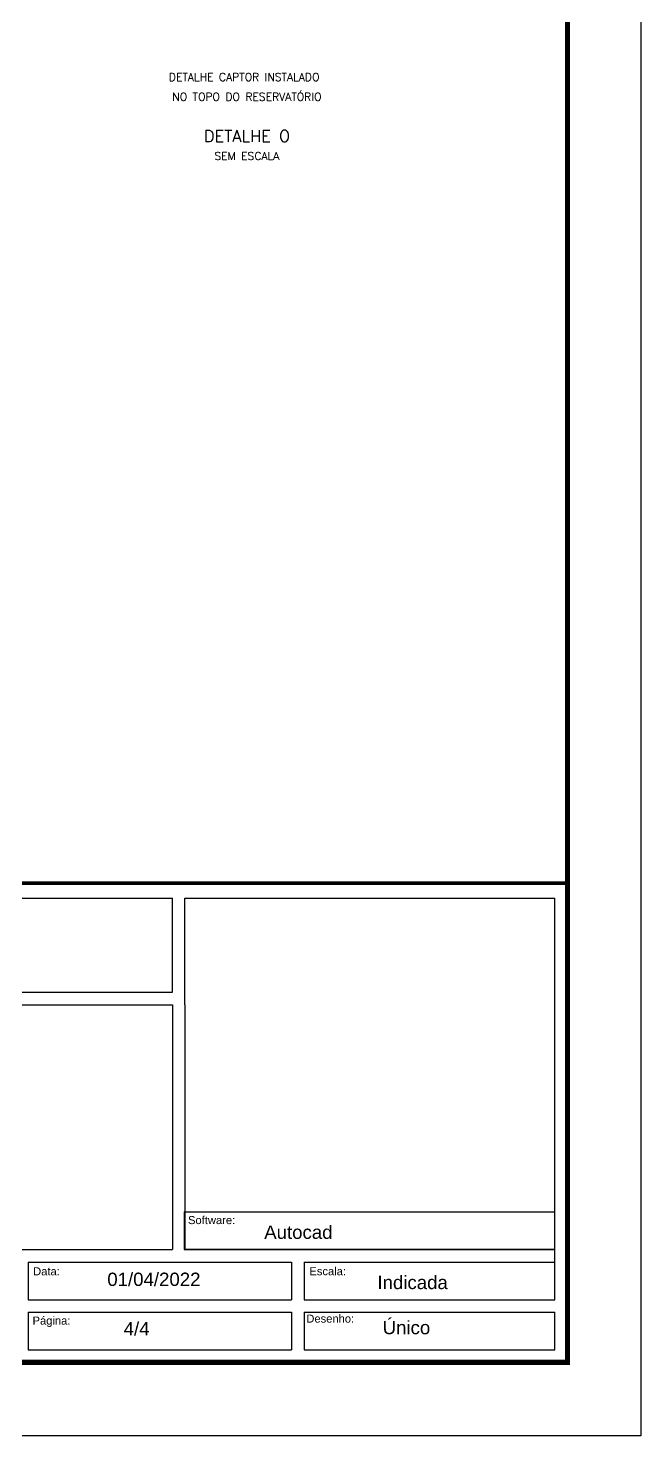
# Paper-space layout 'Layout4' of a CAD drawing. Header units: millimetres. Extents: x 16 to 267, y 19 to 196.
# Drawn here: x 232 to 267, y 19.5 to 99.7 of the extents above; entities that cross this region are included whole.
import ezdxf
from ezdxf.enums import TextEntityAlignment as Align

# ---------------------------------------------------------------- set-up
doc = ezdxf.new("R2010")
doc.units = ezdxf.units.MM
doc.layers.get('0').update_dxf_attribs({"lineweight": 25})
for name, color, linetype in [('C04', 5, 'Continuous'), ('C05', 4, 'Continuous'), ('TEXTO2', 7, 'Continuous')]:
    doc.layers.add(name, color=color, linetype=linetype)
doc.styles.add('100CL', font='romans.shx', dxfattribs={"height": 25})
doc.styles.add('140CL', font='romans.shx', dxfattribs={"height": 100})
doc.styles.get("Standard").update_dxf_attribs({"font": 'arial.ttf'})

psp = doc.layouts.new('Layout4')

# ---------------------------------------------------------------- linework, layer by layer
for p, q in [((266.956, 195.728), (266.956, 19.474)), ((266.956, 19.474), (16.019, 19.474))]:
    psp.add_line(p, q)
at = {"const_width": 0.299}
psp.add_lwpolyline([(30.955, 23.656), (30.955, 191.546), (262.774, 191.546), (262.774, 23.656)], close=True, dxfattribs=at)
at = {"const_width": 0.199}
psp.add_lwpolyline([(191.874, 50.964), (191.874, 23.656), (262.774, 23.656), (262.774, 50.964), (191.874, 50.964)], dxfattribs=at)
for points in [[(192.589, 44.747), (240.254, 44.747), (240.254, 50.108)], [(192.589, 50.108), (240.254, 50.108)], [(240.969, 44.032), (240.969, 50.108)], [(240.969, 50.108), (262.059, 50.108)], [(262.059, 28.033), (262.059, 50.108)], [(192.589, 30.091), (192.589, 44.032), (240.254, 44.032), (240.254, 30.091)], [(240.969, 44.032), (240.969, 30.101), (262.033, 30.101)], [(240.925, 32.235), (240.925, 30.09)], [(240.925, 32.235), (262.059, 32.235)], [(192.589, 30.091), (240.254, 30.091)], [(240.925, 30.09), (262.059, 30.087)], [(232.032, 29.376), (232.032, 27.231)], [(232.032, 29.376), (247.046, 29.376)], [(247.046, 29.376), (247.046, 27.231)], [(247.761, 29.376), (247.761, 27.231)], [(247.761, 29.376), (262.059, 29.376)], [(262.059, 27.231), (262.059, 29.376)], [(232.032, 27.231), (247.046, 27.231)], [(232.032, 26.516), (232.032, 24.371)], [(232.032, 26.516), (247.046, 26.516)], [(247.046, 26.516), (247.046, 24.371)], [(247.761, 27.231), (262.059, 27.231)], [(247.761, 26.516), (247.761, 24.371)], [(247.761, 26.516), (262.059, 26.516)], [(247.761, 24.371), (262.059, 24.371), (262.059, 26.516)], [(232.032, 24.371), (247.046, 24.371)]]:
    psp.add_lwpolyline(points)

# ---------------------------------------------------------------- texts
at = {"layer": 'C04', "color": 5}
for s, style, p in [('DETALHE CAPTOR INSTALADO ', '140CL', (244.499, 96.885)), ('NO TOPO DO RESERVATÓRIO', '140CL', (244.499, 95.76)), ('SEM ESCALA', '100CL', (244.499, 92.385))]:
    psp.add_text(s, height=0.45, dxfattribs=dict(at, style=style)).set_placement(p, align=Align.MIDDLE_CENTER)
at = {"layer": 'C05', "style": '140CL'}
psp.add_text('DETALHE O', height=0.675, dxfattribs=at).set_placement((244.506, 93.523), align=Align.MIDDLE_CENTER)
at = {"layer": 'TEXTO2', "attachment_point": 1}
for s, width, heights, insert, char_height in [('Software:', 4.32181, [0], (241.144, 31.993), 0.4559), ('Autocad', 5.67716, [0], (245.487, 31.455), 0.7598), ('Data:', 3.25626, [0.457], (232.314, 29.077), 0.4559), ('Escala:', 4.72045, [0], (248.061, 29.081), 0.4559), ('01/04/2022', 6.12878, [0], (236.543, 28.772), 0.7598), ('Indicada', 4.54429, [0], (251.94, 28.593), 0.7598), ('Página:', 5.48709, [0], (232.283, 26.268), 0.4559), ('4/4', 3.37364, [0], (237.477, 25.96), 0.7598), ('Desenho:', 4.39755, [0], (247.889, 26.382), 0.4559), ('Único', 4.23804, [0], (252.238, 26.023), 0.7598)]:
    psp.add_mtext_dynamic_manual_height_columns(s, width=width, gutter_width=3.799, heights=heights, dxfattribs=dict(at, insert=insert, char_height=char_height))

doc.saveas('drawing.dxf')
